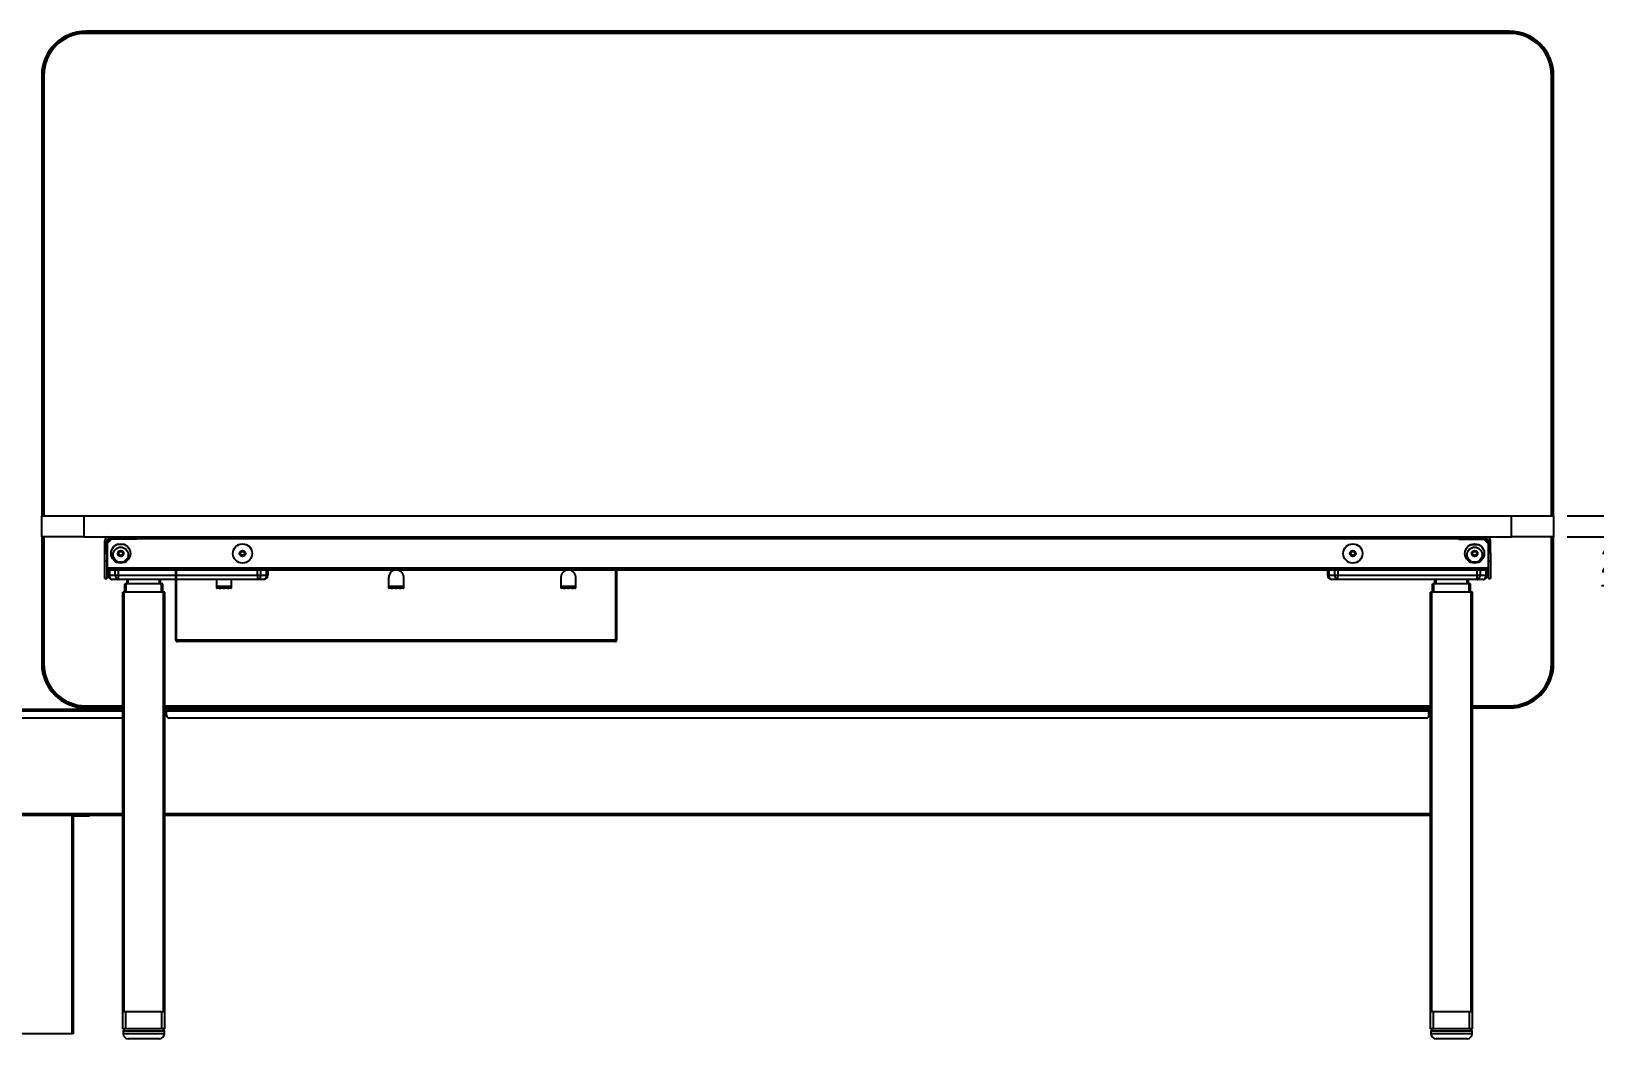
# Model space of a CAD drawing. Header units: millimetres. Extents: x -429 to 16771, y -1239 to 5751.
# Drawn here: x 7287 to 9149, y 4166 to 5366 of the extents above; entities that cross this region are included whole.
import ezdxf

# ---------------------------------------------------------------- set-up
doc = ezdxf.new("R2010")
doc.units = ezdxf.units.MM
doc.header["$LTSCALE"] = 100
doc.styles.get("Standard").update_dxf_attribs({"font": 'arial.ttf'})
doc.dimstyles.new('CGJ', dxfattribs={"dimscale": 13, "dimtxt": 2.25, "dimasz": 2.25, "dimexe": 1, "dimexo": 1.25, "dimgap": 1.15, "dimtad": 1, "dimtoh": 1, "dimdec": 1, "dimdsep": 46, "dimtxsty": 'Standard', "dimcen": 0, "dimclrd": 2, "dimclre": 2, "dimclrt": 2, "dimadec": 0, "dimazin": 0, "dimtfac": 1, "dimtdec": 1, "dimtmove": 0, "dimatfit": 0, "dimfxl": 1, "dimtolj": 1, "dimtzin": 0, "dimlwe": -1, "dimarcsym": 2})

# ---------------------------------------------------------------- blocks, each defined once
blk = doc.blocks.new('*D79')
at = {"color": 2, "lineweight": -2, "transparency": 16777216}
for p, q in [((9214.7, 4818.7), (9214.7, 4848)), ((9214.7, 4789.5), (9214.7, 4764.5)), ((9214.7, 4735.2), (9214.7, 4706)), ((9214.7, 4706), (9157.1, 4706))]:
    blk.add_line(p, q, dxfattribs=at)
at = {"color": 2, "transparency": 16777216}
for p, q in [((9116.2, 4789.5), (9227.7, 4789.5)), ((9116.2, 4764.5), (9227.7, 4764.5))]:
    blk.add_line(p, q, dxfattribs=at)
for points in [[(9209.8, 4818.7), (9219.5, 4818.7), (9214.7, 4789.5)], [(9209.8, 4735.2), (9219.5, 4735.2), (9214.7, 4764.5)]]:
    blk.add_solid(points, dxfattribs=at)
at = {"layer": 'Defpoints', "color": 0, "transparency": 16777216}
for p in [(9100, 4789.5), (9100, 4764.5), (9214.7, 4764.5)]:
    blk.add_point(p, dxfattribs=at)
at = {"color": 2, "transparency": 16777216, "insert": (9178.4, 4735.9), "char_height": 29.25, "attachment_point": 5}
blk.add_mtext('\\A1;25', dxfattribs=at)

msp = doc.modelspace()

# ---------------------------------------------------------------- linework, layer by layer
at = {"color": 7, "linetype": 'Continuous', "lineweight": -3}
for p, q in [((8200, 5366.49), (7352.5, 5366.49)), ((7352.5, 5366.49), (7352.5, 5365.42)), ((7352.5, 5365.42), (7352.5, 5364.99)), ((7352.5, 5365.42), (8200, 5365.42)), ((7352.5, 5364.99), (7352.5, 5364.69)), ((7352.5, 5364.99), (8200, 5364.99)), ((7352.5, 5364.69), (8200, 5364.69)), ((7352.5, 5364.69), (7352.5, 5364.49)), ((7352.5, 5364.49), (8200, 5364.49)), ((7352.5, 5364.49), (7352.5, 5364.34)), ((7352.5, 5364.34), (8200, 5364.34)), ((7352.5, 5364.34), (7352.5, 5363.99)), ((9047.5, 5363.99), (7352.5, 5363.99)), ((9047.5, 5366.49), (8200, 5366.49)), ((8200, 5366.49), (8200, 5365.42)), ((8200, 5365.42), (8200, 5364.99)), ((8200, 5365.42), (9047.5, 5365.42)), ((8200, 5364.99), (8200, 5364.69)), ((8200, 5364.99), (9047.5, 5364.99)), ((8200, 5364.69), (9047.5, 5364.69)), ((8200, 5364.69), (8200, 5364.49)), ((8200, 5364.49), (9047.5, 5364.49)), ((8200, 5364.49), (8200, 5364.34)), ((8200, 5364.34), (9047.5, 5364.34)), ((8200, 5364.34), (8200, 5363.99)), ((9047.5, 5366.49), (9047.5, 5365.42)), ((9047.5, 5365.42), (9047.5, 5364.99)), ((9047.5, 5364.99), (9047.5, 5364.69)), ((9047.5, 5364.69), (9047.5, 5364.49)), ((9047.5, 5364.49), (9047.5, 5364.34)), ((9047.5, 5364.34), (9047.5, 5363.99)), ((7300, 5313.99), (7300, 4789.49)), ((7300, 5313.99), (7301.07, 5313.99)), ((7301.07, 5313.99), (7301.5, 5313.99)), ((7301.07, 4789.49), (7301.07, 5313.99)), ((7301.5, 5313.99), (7301.8, 5313.99)), ((7301.5, 4789.49), (7301.5, 5313.99)), ((7301.8, 5313.99), (7302, 5313.99)), ((7301.8, 4789.49), (7301.8, 5313.99)), ((7302, 4789.49), (7302, 5313.99)), ((7302, 5313.99), (7302.15, 5313.99)), ((7302.15, 4789.49), (7302.15, 5313.99)), ((7302.15, 5313.99), (7302.5, 5313.99)), ((7302.5, 5313.99), (7302.5, 4789.49)), ((9097.5, 4789.49), (9097.5, 5313.99)), ((9097.85, 5313.99), (9097.5, 5313.99)), ((9097.85, 5313.99), (9097.85, 4789.49)), ((9098, 5313.99), (9097.85, 5313.99)), ((9098, 5313.99), (9098, 4789.49)), ((9098.2, 5313.99), (9098, 5313.99)), ((9098.5, 5313.99), (9098.2, 5313.99)), ((9098.2, 5313.99), (9098.2, 4789.49)), ((9098.92, 5313.99), (9098.5, 5313.99)), ((9098.5, 5313.99), (9098.5, 4789.49)), ((9098.92, 5313.99), (9098.92, 4789.49)), ((9100, 5313.99), (9098.92, 5313.99)), ((9100, 4789.49), (9100, 5313.99)), ((7300, 4764.49), (7300, 4789.49)), ((7300, 4789.49), (7350, 4789.49)), ((7350, 4789.49), (7350, 4764.49)), ((7350, 4789.49), (9050, 4789.49)), ((9050, 4764.49), (9050, 4789.49)), ((9050, 4789.49), (9100, 4789.49)), ((9100, 4789.49), (9100, 4764.49)), ((7300, 4764.49), (7300, 4612.99)), ((7350, 4764.49), (7300, 4764.49)), ((7301.07, 4612.99), (7301.07, 4764.49)), ((7301.5, 4612.99), (7301.5, 4764.49)), ((7301.8, 4612.99), (7301.8, 4764.49)), ((7302, 4612.99), (7302, 4764.49)), ((7302.15, 4612.99), (7302.15, 4764.49)), ((7302.5, 4764.49), (7302.5, 4612.99)), ((7350, 4764.49), (9050, 4764.49)), ((7377.5, 4759.49), (7375, 4759.49)), ((7375, 4745.4), (7375, 4759.49)), ((7377.5, 4745.4), (7377.5, 4759.49)), ((7380.5, 4758.99), (7377.5, 4758.99)), ((7378, 4754.99), (7377.5, 4754.99)), ((7383, 4761.49), (7378, 4756.49)), ((7378, 4756.49), (7378, 4726.99)), ((7379, 4758.99), (7379, 4761.49)), ((7379, 4761.49), (7380.46, 4761.49)), ((7380, 4764.49), (7380, 4761.99)), ((7380, 4761.99), (7403, 4761.99)), ((7380.46, 4761.49), (7383, 4761.49)), ((7380.46, 4761.49), (7380.46, 4758.99)), ((7413, 4761.49), (7383, 4761.49)), ((7398.69, 4754.99), (7389.31, 4754.99)), ((7403, 4761.99), (7403, 4764.49)), ((7413, 4761.99), (7403, 4761.99)), ((7413, 4764.49), (7413, 4761.99)), ((7413, 4761.99), (7413, 4761.49)), ((8987, 4761.99), (7413, 4761.99)), ((8987, 4761.99), (8987, 4764.49)), ((8997, 4761.99), (8987, 4761.99)), ((8987, 4761.99), (8987, 4761.49)), ((8987, 4761.49), (9017, 4761.49)), ((8997, 4764.49), (8997, 4761.99)), ((9020, 4761.99), (8997, 4761.99)), ((9001.31, 4754.99), (9010.69, 4754.99)), ((9022, 4756.49), (9017, 4761.49)), ((9017, 4761.49), (9019.53, 4761.49)), ((9019.5, 4758.99), (9022.5, 4758.99)), ((9019.53, 4761.49), (9021, 4761.49)), ((9019.53, 4758.99), (9019.53, 4761.49)), ((9020, 4761.99), (9020, 4764.49)), ((9021, 4761.49), (9021, 4758.99)), ((9022, 4756.49), (9022, 4726.99)), ((9022, 4754.99), (9022.5, 4754.99)), ((9025, 4759.49), (9022.5, 4759.49)), ((9022.5, 4745.4), (9022.5, 4759.49)), ((9025, 4745.4), (9025, 4759.49)), ((9100, 4764.49), (9050, 4764.49)), ((9097.5, 4612.99), (9097.5, 4764.49)), ((9097.85, 4764.49), (9097.85, 4612.99)), ((9098, 4764.49), (9098, 4612.99)), ((9098.2, 4764.49), (9098.2, 4612.99)), ((9098.5, 4764.49), (9098.5, 4612.99)), ((9098.92, 4764.49), (9098.92, 4612.99)), ((9100, 4612.99), (9100, 4764.49)), ((7375, 4745.4), (7377.5, 4745.4)), ((7375, 4735.47), (7375, 4745.4)), ((7377.5, 4735.47), (7375, 4735.47)), ((7375, 4714.56), (7375, 4735.47)), ((7377.5, 4745.4), (7377.5, 4735.47)), ((7377.5, 4735.47), (7377.5, 4714.56)), ((7378, 4730.99), (7377.5, 4730.99)), ((7391.07, 4746.41), (7391.07, 4742.58)), ((9008.93, 4742.58), (9008.93, 4746.41)), ((9022, 4730.99), (9022.5, 4730.99)), ((9022.5, 4745.4), (9025, 4745.4)), ((9022.5, 4735.47), (9022.5, 4745.4)), ((9025, 4735.47), (9022.5, 4735.47)), ((9022.5, 4714.56), (9022.5, 4735.47)), ((9025, 4745.4), (9025, 4735.47)), ((9025, 4735.47), (9025, 4714.56)), ((7375, 4714.56), (7377.5, 4714.56)), ((7375, 4714.49), (7375, 4714.56)), ((7377.5, 4714.49), (7375, 4714.49)), ((7378, 4726.99), (7377.5, 4726.99)), ((7377.5, 4714.56), (7377.5, 4714.49)), ((9022, 4726.99), (7378, 4726.99)), ((7378, 4726.99), (7378, 4724.49)), ((9022, 4724.49), (7378, 4724.49)), ((7379, 4718.49), (7379, 4724.49)), ((7379, 4718.49), (7380.46, 4718.49)), ((7380.46, 4724.49), (7380.46, 4718.49)), ((7380.46, 4718.49), (7387.53, 4718.49)), ((7391.07, 4713.49), (7384, 4713.49)), ((7387.53, 4718.49), (7387.53, 4724.49)), ((7387.53, 4718.49), (7391.07, 4718.49)), ((7391.07, 4724.49), (7391.07, 4718.49)), ((7391.07, 4718.49), (7556.93, 4718.49)), ((7391.07, 4718.49), (7391.07, 4713.49)), ((7556.93, 4713.49), (7391.07, 4713.49)), ((7401.5, 4708.49), (7401.5, 4713.49)), ((7403, 4708.49), (7403, 4713.49)), ((7440, 4708.49), (7440, 4713.49)), ((7441.5, 4708.49), (7441.5, 4713.49)), ((7459.5, 4641.09), (7459.5, 4724.49)), ((7460.3, 4641.09), (7460.3, 4724.49)), ((7460.5, 4641.09), (7460.5, 4724.49)), ((7508, 4713.49), (7508, 4702.99)), ((7526, 4702.99), (7526, 4713.49)), ((7556.93, 4718.49), (7556.93, 4724.49)), ((7556.93, 4718.49), (7560.46, 4718.49)), ((7556.93, 4718.49), (7556.93, 4713.49)), ((7564, 4713.49), (7556.93, 4713.49)), ((7560.46, 4724.49), (7560.46, 4718.49)), ((7560.46, 4718.49), (7567.53, 4718.49)), ((7567.53, 4718.49), (7567.53, 4724.49)), ((7567.53, 4718.49), (7569, 4718.49)), ((7569, 4724.49), (7569, 4718.49)), ((7713, 4715.99), (7713, 4702.99)), ((7731, 4702.99), (7731, 4715.99)), ((7918, 4715.99), (7918, 4702.99)), ((7936, 4702.99), (7936, 4715.99)), ((7983.5, 4641.09), (7983.5, 4724.49)), ((7983.7, 4641.09), (7983.7, 4724.49)), ((7984.5, 4641.09), (7984.5, 4724.49)), ((8831, 4718.49), (8831, 4724.49)), ((8831, 4718.49), (8832.46, 4718.49)), ((8832.46, 4724.49), (8832.46, 4718.49)), ((8832.46, 4718.49), (8839.53, 4718.49)), ((8843.07, 4713.49), (8836, 4713.49)), ((8839.53, 4718.49), (8839.53, 4724.49)), ((8839.53, 4718.49), (8843.07, 4718.49)), ((8843.07, 4724.49), (8843.07, 4718.49)), ((8843.07, 4713.49), (8843.07, 4718.49)), ((8843.07, 4718.49), (9008.93, 4718.49)), ((9008.93, 4713.49), (8843.07, 4713.49)), ((8958.5, 4708.49), (8958.5, 4713.49)), ((8960, 4708.49), (8960, 4713.49)), ((8997, 4708.49), (8997, 4713.49)), ((8998.5, 4708.49), (8998.5, 4713.49)), ((9008.93, 4718.49), (9008.93, 4724.49)), ((9008.93, 4718.49), (9012.46, 4718.49)), ((9008.93, 4713.49), (9008.93, 4718.49)), ((9016, 4713.49), (9008.93, 4713.49)), ((9012.46, 4724.49), (9012.46, 4718.49)), ((9012.46, 4718.49), (9019.53, 4718.49)), ((9019.53, 4718.49), (9019.53, 4724.49)), ((9019.53, 4718.49), (9021, 4718.49)), ((9021, 4724.49), (9021, 4718.49)), ((9022, 4726.99), (9022.5, 4726.99)), ((9022, 4726.99), (9022, 4724.49)), ((9022.5, 4714.56), (9025, 4714.56)), ((9022.5, 4714.49), (9022.5, 4714.56)), ((9025, 4714.49), (9022.5, 4714.49)), ((9025, 4714.56), (9025, 4714.49)), ((7396.5, 4198.49), (7396.5, 4698.49)), ((7398, 4698.49), (7396.5, 4698.49)), ((7398, 4198.49), (7398, 4698.49)), ((7445, 4698.49), (7398, 4698.49)), ((7399, 4698.49), (7399, 4708.49)), ((7400.5, 4708.49), (7399, 4708.49)), ((7400.5, 4698.49), (7400.5, 4708.49)), ((7442.5, 4708.49), (7400.5, 4708.49)), ((7442.5, 4698.49), (7442.5, 4708.49)), ((7444, 4708.49), (7442.5, 4708.49)), ((7444, 4698.49), (7444, 4708.49)), ((7445, 4198.49), (7445, 4698.49)), ((7446.5, 4698.49), (7445, 4698.49)), ((7446.5, 4198.49), (7446.5, 4698.49)), ((7508, 4705.59), (7526, 4705.59)), ((7508, 4704.59), (7508.5, 4704.59)), ((7508, 4702.99), (7508.5, 4702.99)), ((7511, 4704.59), (7508.5, 4704.59)), ((7508.5, 4704.59), (7508.5, 4702.99)), ((7511, 4702.99), (7508.5, 4702.99)), ((7511, 4702.99), (7511, 4704.59)), ((7513, 4704.59), (7511, 4704.59)), ((7511, 4703.79), (7513, 4703.79)), ((7511, 4702.99), (7513, 4702.99)), ((7513, 4704.59), (7513, 4702.99)), ((7516, 4704.59), (7513, 4704.59)), ((7516, 4702.99), (7513, 4702.99)), ((7516, 4702.99), (7516, 4704.59)), ((7518, 4704.59), (7516, 4704.59)), ((7516, 4703.79), (7518, 4703.79)), ((7516, 4702.99), (7518, 4702.99)), ((7521, 4704.59), (7518, 4704.59)), ((7518, 4704.59), (7518, 4702.99)), ((7521, 4702.99), (7518, 4702.99)), ((7521, 4702.99), (7521, 4704.59)), ((7523, 4704.59), (7521, 4704.59)), ((7521, 4703.79), (7523, 4703.79)), ((7521, 4702.99), (7523, 4702.99)), ((7523, 4704.59), (7523, 4702.99)), ((7525.5, 4704.59), (7523, 4704.59)), ((7525.5, 4702.99), (7523, 4702.99)), ((7525.5, 4704.59), (7526, 4704.59)), ((7525.5, 4702.99), (7525.5, 4704.59)), ((7525.5, 4702.99), (7526, 4702.99)), ((7713, 4705.59), (7731, 4705.59)), ((7713, 4704.59), (7713.5, 4704.59)), ((7713, 4702.99), (7713.5, 4702.99)), ((7716, 4704.59), (7713.5, 4704.59)), ((7713.5, 4704.59), (7713.5, 4702.99)), ((7716, 4702.99), (7713.5, 4702.99)), ((7716, 4702.99), (7716, 4704.59)), ((7718, 4704.59), (7716, 4704.59)), ((7716, 4703.79), (7718, 4703.79)), ((7716, 4702.99), (7718, 4702.99)), ((7721, 4704.59), (7718, 4704.59)), ((7718, 4704.59), (7718, 4702.99)), ((7721, 4702.99), (7718, 4702.99)), ((7721, 4702.99), (7721, 4704.59)), ((7723, 4704.59), (7721, 4704.59)), ((7721, 4703.79), (7723, 4703.79)), ((7721, 4702.99), (7723, 4702.99)), ((7723, 4704.59), (7723, 4702.99)), ((7726, 4704.59), (7723, 4704.59)), ((7726, 4702.99), (7723, 4702.99)), ((7726, 4702.99), (7726, 4704.59)), ((7728, 4704.59), (7726, 4704.59)), ((7726, 4703.79), (7728, 4703.79)), ((7726, 4702.99), (7728, 4702.99)), ((7728, 4704.59), (7728, 4702.99)), ((7730.5, 4704.59), (7728, 4704.59)), ((7730.5, 4702.99), (7728, 4702.99)), ((7730.5, 4704.59), (7731, 4704.59)), ((7730.5, 4702.99), (7730.5, 4704.59)), ((7730.5, 4702.99), (7731, 4702.99)), ((7918, 4705.59), (7936, 4705.59)), ((7918, 4704.59), (7918.5, 4704.59)), ((7918, 4702.99), (7918.5, 4702.99)), ((7921, 4704.59), (7918.5, 4704.59)), ((7918.5, 4704.59), (7918.5, 4702.99)), ((7921, 4702.99), (7918.5, 4702.99)), ((7921, 4702.99), (7921, 4704.59)), ((7923, 4704.59), (7921, 4704.59)), ((7921, 4703.79), (7923, 4703.79)), ((7921, 4702.99), (7923, 4702.99)), ((7926, 4704.59), (7923, 4704.59)), ((7923, 4704.59), (7923, 4702.99)), ((7926, 4702.99), (7923, 4702.99)), ((7926, 4702.99), (7926, 4704.59)), ((7928, 4704.59), (7926, 4704.59)), ((7926, 4703.79), (7928, 4703.79)), ((7926, 4702.99), (7928, 4702.99)), ((7928, 4704.59), (7928, 4702.99)), ((7931, 4704.59), (7928, 4704.59)), ((7931, 4702.99), (7928, 4702.99)), ((7931, 4702.99), (7931, 4704.59)), ((7933, 4704.59), (7931, 4704.59)), ((7931, 4703.79), (7933, 4703.79)), ((7931, 4702.99), (7933, 4702.99)), ((7935.5, 4704.59), (7933, 4704.59)), ((7933, 4704.59), (7933, 4702.99)), ((7935.5, 4702.99), (7933, 4702.99)), ((7935.5, 4704.59), (7936, 4704.59)), ((7935.5, 4702.99), (7935.5, 4704.59)), ((7935.5, 4702.99), (7936, 4702.99)), ((8953.5, 4198.49), (8953.5, 4698.49)), ((8955, 4698.49), (8953.5, 4698.49)), ((8955, 4198.49), (8955, 4698.49)), ((9002, 4698.49), (8955, 4698.49)), ((8956, 4698.49), (8956, 4708.49)), ((8957.5, 4708.49), (8956, 4708.49)), ((8957.5, 4698.49), (8957.5, 4708.49)), ((8999.5, 4708.49), (8957.5, 4708.49)), ((8999.5, 4698.49), (8999.5, 4708.49)), ((9001, 4708.49), (8999.5, 4708.49)), ((9001, 4698.49), (9001, 4708.49)), ((9002, 4198.49), (9002, 4698.49)), ((9003.5, 4698.49), (9002, 4698.49)), ((9003.5, 4198.49), (9003.5, 4698.49)), ((7459.5, 4641.09), (7460.3, 4641.09)), ((7461.1, 4641.09), (7460.5, 4641.09)), ((7982.9, 4641.09), (7461.1, 4641.09)), ((7461.1, 4641.09), (7461.1, 4639.49)), ((7982.9, 4639.49), (7461.1, 4639.49)), ((7982.9, 4639.49), (7982.9, 4641.09)), ((7983.5, 4641.09), (7982.9, 4641.09)), ((7984.5, 4641.09), (7983.7, 4641.09)), ((7300, 4612.99), (7301.07, 4612.99)), ((7301.07, 4612.99), (7301.5, 4612.99)), ((7301.5, 4612.99), (7301.8, 4612.99)), ((7301.8, 4612.99), (7302, 4612.99)), ((7302, 4612.99), (7302.15, 4612.99)), ((7302.15, 4612.99), (7302.5, 4612.99)), ((9097.85, 4612.99), (9097.5, 4612.99)), ((9098, 4612.99), (9097.85, 4612.99)), ((9098.2, 4612.99), (9098, 4612.99)), ((9098.5, 4612.99), (9098.2, 4612.99)), ((9098.92, 4612.99), (9098.5, 4612.99)), ((9100, 4612.99), (9098.92, 4612.99)), ((7352.5, 4562.99), (7396.5, 4562.99)), ((7352.5, 4562.64), (7352.5, 4562.99)), ((7352.5, 4562.49), (7352.5, 4562.64)), ((7396.5, 4562.64), (7352.5, 4562.64)), ((7396.5, 4562.49), (7352.5, 4562.49)), ((7352.5, 4562.29), (7352.5, 4562.49)), ((7352.5, 4561.99), (7352.5, 4562.29)), ((7396.5, 4562.29), (7352.5, 4562.29)), ((7352.5, 4561.57), (7352.5, 4561.99)), ((7396.5, 4561.99), (7352.5, 4561.99)), ((7396.5, 4561.57), (7352.5, 4561.57)), ((7352.5, 4560.49), (7352.5, 4561.57)), ((7446.5, 4562.99), (8953.5, 4562.99)), ((8953.5, 4562.64), (7446.5, 4562.64)), ((8953.5, 4562.49), (7446.5, 4562.49)), ((8953.5, 4562.29), (7446.5, 4562.29)), ((8953.5, 4561.99), (7446.5, 4561.99)), ((8953.5, 4561.57), (7446.5, 4561.57)), ((9003.5, 4562.99), (9047.5, 4562.99)), ((9047.5, 4562.64), (9003.5, 4562.64)), ((9047.5, 4562.49), (9003.5, 4562.49)), ((9047.5, 4562.29), (9003.5, 4562.29)), ((9047.5, 4561.99), (9003.5, 4561.99)), ((9047.5, 4561.57), (9003.5, 4561.57)), ((9047.5, 4562.64), (9047.5, 4562.99)), ((9047.5, 4562.49), (9047.5, 4562.64)), ((9047.5, 4562.29), (9047.5, 4562.49)), ((9047.5, 4561.99), (9047.5, 4562.29)), ((9047.5, 4561.57), (9047.5, 4561.99)), ((9047.5, 4560.49), (9047.5, 4561.57)), ((7396.5, 4558.49), (7178.5, 4558.49)), ((7396.5, 4556.49), (7178.5, 4556.49)), ((7395, 4548.49), (7180, 4548.49)), ((7352.5, 4560.49), (7396.5, 4560.49)), ((7446.5, 4560.49), (8953.5, 4560.49)), ((7448.5, 4557.49), (7446.5, 4557.49)), ((7448.5, 4555.49), (7446.5, 4555.49)), ((8951.5, 4558.49), (7448.5, 4558.49)), ((7448.5, 4556.49), (7448.5, 4558.49)), ((8951.5, 4556.49), (7448.5, 4556.49)), ((7448.5, 4551.49), (7448.5, 4556.49)), ((8948.5, 4548.49), (7451.5, 4548.49)), ((8951.5, 4556.49), (8951.5, 4558.49)), ((8953.5, 4557.49), (8951.5, 4557.49)), ((8951.5, 4551.49), (8951.5, 4556.49)), ((8953.5, 4555.49), (8951.5, 4555.49)), ((9003.5, 4560.49), (9047.5, 4560.49)), ((7396.5, 4434.49), (7178.5, 4434.49)), ((7396.5, 4432.49), (7178.5, 4432.49)), ((7335.9, 4432.49), (7335.9, 4430.89)), ((7335.9, 4430.89), (7335.9, 4172.49)), ((7337.5, 4430.89), (7335.9, 4430.89)), ((7337.5, 4430.89), (7337.5, 4172.49)), ((7338.3, 4431.69), (7338.3, 4432.49)), ((7353.7, 4431.69), (7338.3, 4431.69)), ((7353.7, 4431.69), (7353.7, 4432.49)), ((7356.7, 4431.69), (7353.7, 4431.69)), ((7356.7, 4432.49), (7356.7, 4431.69)), ((8953.5, 4434.49), (7446.5, 4434.49)), ((8953.5, 4432.49), (7446.5, 4432.49)), ((7396.5, 4178.49), (7396.5, 4198.49)), ((7398, 4198.49), (7396.5, 4198.49)), ((7445, 4198.49), (7398, 4198.49)), ((7400, 4178.49), (7400, 4198.49)), ((7443, 4198.49), (7400, 4198.49)), ((7443, 4178.49), (7443, 4198.49)), ((7446.5, 4198.49), (7445, 4198.49)), ((7446.5, 4178.49), (7446.5, 4198.49)), ((8955, 4198.49), (8953.5, 4198.49)), ((8953.5, 4178.49), (8953.5, 4198.49)), ((9002, 4198.49), (8955, 4198.49)), ((8957, 4178.49), (8957, 4198.49)), ((9000, 4198.49), (8957, 4198.49)), ((9000, 4178.49), (9000, 4198.49)), ((9003.5, 4198.49), (9002, 4198.49)), ((9003.5, 4178.49), (9003.5, 4198.49)), ((7335.9, 4172.49), (7239.1, 4172.49)), ((7337.5, 4172.49), (7335.9, 4172.49)), ((7400, 4178.49), (7396.5, 4178.49)), ((7397, 4175.49), (7397, 4172.49)), ((7446, 4175.49), (7397, 4175.49)), ((7446, 4172.49), (7397, 4172.49)), ((7443, 4178.49), (7400, 4178.49)), ((7446.5, 4178.49), (7443, 4178.49)), ((7446, 4172.49), (7446, 4175.49)), ((8957, 4178.49), (8953.5, 4178.49)), ((8954, 4175.49), (8954, 4172.49)), ((8978.5, 4175.49), (8954, 4175.49)), ((8978.5, 4172.49), (8954, 4172.49)), ((9000, 4178.49), (8957, 4178.49)), ((9003, 4175.49), (8978.5, 4175.49)), ((9003, 4172.49), (8978.5, 4172.49)), ((9003.5, 4178.49), (9000, 4178.49)), ((9003, 4172.49), (9003, 4175.49)), ((7440, 4166.49), (7403, 4166.49)), ((8978.5, 4166.49), (8960, 4166.49)), ((8997, 4166.49), (8978.5, 4166.49))]:
    msp.add_line(p, q, dxfattribs=at)
at = {"color": 7, "linetype": 'Continuous', "lineweight": -3, "flags": 128}
for points in [[(7380.46, 4718.49), (7380.53, 4717.52), (7380.73, 4716.58), (7381.06, 4715.71), (7381.5, 4714.96), (7382.03, 4714.33), (7382.65, 4713.87), (7383.31, 4713.59), (7384, 4713.49)], [(7387.53, 4718.49), (7387.6, 4717.52), (7387.8, 4716.58), (7388.13, 4715.71), (7388.57, 4714.96), (7389.11, 4714.33), (7389.72, 4713.87), (7390.38, 4713.59), (7391.07, 4713.49)], [(7560.46, 4718.49), (7560.39, 4717.52), (7560.19, 4716.58), (7559.87, 4715.71), (7559.43, 4714.96), (7558.89, 4714.33), (7558.28, 4713.87), (7557.62, 4713.59), (7556.93, 4713.49)], [(7567.53, 4718.49), (7567.47, 4717.52), (7567.26, 4716.58), (7566.94, 4715.71), (7566.5, 4714.96), (7565.96, 4714.33), (7565.35, 4713.87), (7564.69, 4713.59), (7564, 4713.49)], [(8836, 4713.49), (8835.31, 4713.59), (8834.65, 4713.87), (8834.03, 4714.33), (8833.5, 4714.96), (8833.06, 4715.71), (8832.73, 4716.58), (8832.53, 4717.52), (8832.46, 4718.49)], [(8843.07, 4713.49), (8842.38, 4713.59), (8841.72, 4713.87), (8841.11, 4714.33), (8840.57, 4714.96), (8840.13, 4715.71), (8839.8, 4716.58), (8839.6, 4717.52), (8839.53, 4718.49)], [(9008.93, 4713.49), (9009.62, 4713.59), (9010.28, 4713.87), (9010.89, 4714.33), (9011.43, 4714.96), (9011.87, 4715.71), (9012.19, 4716.58), (9012.39, 4717.52), (9012.46, 4718.49)], [(9016, 4713.49), (9016.69, 4713.59), (9017.35, 4713.87), (9017.96, 4714.33), (9018.5, 4714.96), (9018.94, 4715.71), (9019.26, 4716.58), (9019.47, 4717.52), (9019.53, 4718.49)]]:
    msp.add_lwpolyline(points, dxfattribs=at)
at = {"color": 7, "linetype": 'Continuous', "lineweight": -3}
for centre, radius in [((7394, 4744.49), 11.5), ((7394, 4742.99), 9), ((7394, 4744.49), 3.5), ((7394, 4744.49), 2.4), ((7539, 4744.49), 11.5), ((7539, 4744.49), 3.5), ((7539, 4744.49), 2.4), ((8861, 4744.49), 11.5), ((8861, 4744.49), 3.5), ((8861, 4744.49), 2.4), ((9006, 4744.49), 11.5), ((9006, 4742.99), 9), ((9006, 4744.49), 3.5), ((9006, 4744.49), 2.4)]:
    msp.add_circle(centre, radius, dxfattribs=at)
for centre, radius, start, end in [((7352.5, 5313.99), 52.5, 90, 180), ((7352.5, 5313.99), 51.42, 90, 180), ((7352.5, 5313.99), 51, 90, 180), ((7352.5, 5313.99), 50.7, 90, 180), ((7352.5, 5313.99), 50.5, 90, 180), ((7352.5, 5313.99), 50.35, 90, 180), ((7352.5, 5313.99), 50, 90, 180), ((9047.5, 5313.99), 52.5, 0, 90), ((9047.5, 5313.99), 51.42, 0, 90), ((9047.5, 5313.99), 51, 0, 90), ((9047.5, 5313.99), 50.7, 0, 90), ((9047.5, 5313.99), 50.5, 0, 90), ((9047.5, 5313.99), 50.35, 0, 90), ((9047.5, 5313.99), 50, 0, 90), ((7380, 4759.49), 5, 90, 180), ((7380, 4759.49), 2.5, 90, 180), ((9020, 4759.49), 5, 0, 90), ((9020, 4759.49), 2.5, 0, 90), ((7384, 4718.49), 5, 180, 270), ((7564, 4718.49), 5, 270, 0), ((7722, 4715.99), 9, 109.18814, 180), ((7722, 4715.99), 9, 0, 70.81186), ((7927, 4715.99), 9, 109.18814, 180), ((7927, 4715.99), 9, 0, 70.81186), ((8836, 4718.49), 5, 180, 270), ((9016, 4718.49), 5, 270, 0), ((7352.5, 4612.99), 52.5, 180, 270), ((7352.5, 4612.99), 51.42, 180, 270), ((7352.5, 4612.99), 51, 180, 270), ((7352.5, 4612.99), 50.7, 180, 270), ((7352.5, 4612.99), 50.5, 180, 270), ((7352.5, 4612.99), 50.35, 180, 270), ((7352.5, 4612.99), 50, 180, 270), ((9047.5, 4612.99), 52.5, 270, 0), ((9047.5, 4612.99), 50, 270, 0), ((9047.5, 4612.99), 51, 270, 0), ((9047.5, 4612.99), 50.7, 270, 0), ((9047.5, 4612.99), 50.5, 270, 0), ((9047.5, 4612.99), 51.42, 270, 0), ((9047.5, 4612.99), 50.35, 270, 0), ((7395, 4551.49), 3, 270, 300), ((7451.5, 4551.49), 3, 180, 270), ((8948.5, 4551.49), 3, 270, 0), ((7338.3, 4430.89), 1.6, 90, 180), ((7338.3, 4430.89), 0.8, 90, 180), ((7400, 4175.49), 3, 90, 180), ((7403, 4172.49), 6, 180, 270), ((7440, 4172.49), 6, 270, 0), ((7443, 4175.49), 3, 0, 90), ((8957, 4175.49), 3, 90, 180), ((8960, 4172.49), 6, 180, 270), ((8997, 4172.49), 6, 270, 0), ((9000, 4175.49), 3, 0, 90)]:
    msp.add_arc(centre, radius, start, end, dxfattribs=at)
for points in [[(7459.5, 4641.09), (7459.52, 4640.91), (7459.55, 4640.54), (7459.85, 4640.05), (7460.27, 4639.68), (7460.72, 4639.51), (7461, 4639.5), (7461.1, 4639.49)], [(7982.9, 4639.49), (7983.08, 4639.51), (7983.45, 4639.55), (7983.94, 4639.84), (7984.31, 4640.27), (7984.48, 4640.71), (7984.49, 4640.99), (7984.5, 4641.09)]]:
    msp.add_open_spline(points, degree=3, knots=[0, 0, 0, 0, 0.2207426, 0.4415058, 0.662269, 0.883032, 1, 1, 1, 1], dxfattribs=at)
for points in [[(7460.3, 4641.09), (7460.31, 4640.99), (7460.33, 4640.78), (7460.52, 4640.51), (7460.78, 4640.33), (7460.99, 4640.3), (7461.1, 4640.29)], [(7982.9, 4640.29), (7983, 4640.3), (7983.21, 4640.33), (7983.48, 4640.51), (7983.66, 4640.78), (7983.69, 4640.99), (7983.7, 4641.09)]]:
    msp.add_open_spline(points, degree=3, dxfattribs=at)

# ---------------------------------------------------------------- dimensions: what is measured, and where the dimension line sits
dim = msp.add_linear_dim(base=(9214.65, 4764.49), p1=(9100, 4789.49), p2=(9100, 4764.49), angle=90, dimstyle='CGJ')
dim.commit()
dim.dimension.update_dxf_attribs({"geometry": '*D79', "text_midpoint": (9178.39, 4735.88)})

doc.saveas('drawing.dxf')
